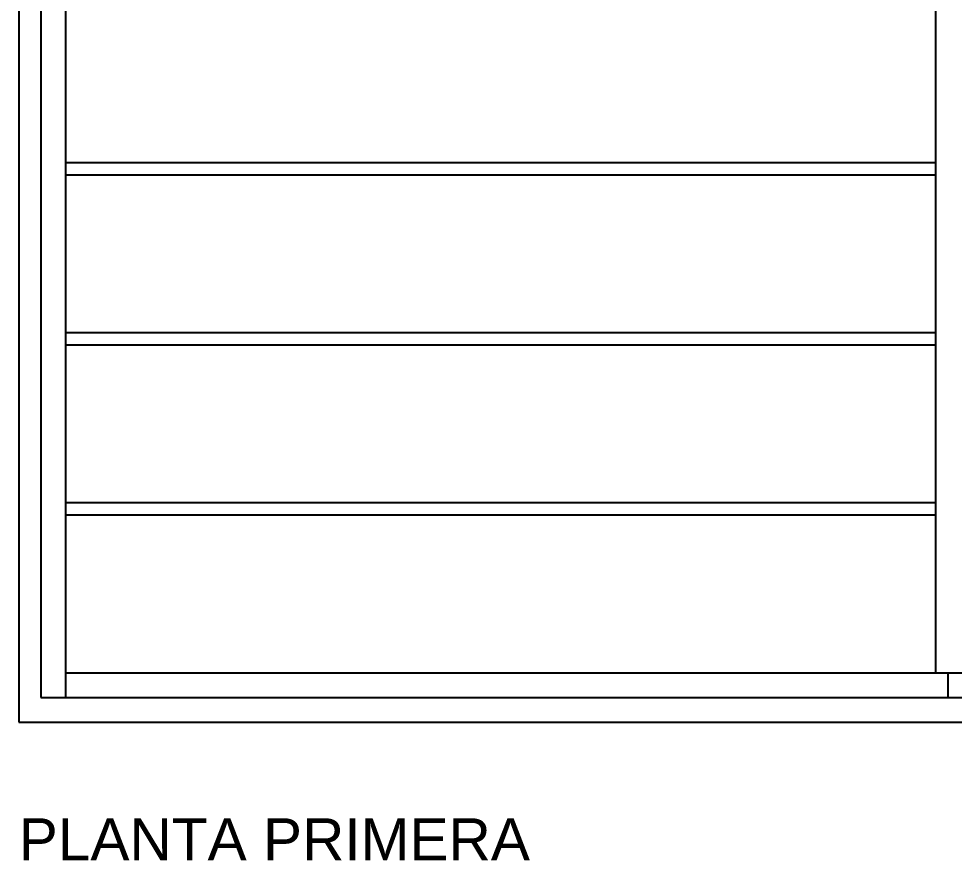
# Model space of a CAD drawing. Header units: millimetres. Extents: x 441156 to 441876, y 4514765 to 4515211.
# Drawn here: x 441445.099 to 441448.884, y 4514923.394 to 4514926.798 of the extents above; entities that cross this region are included whole.
import ezdxf

# ---------------------------------------------------------------- set-up
doc = ezdxf.new("R2010")
doc.units = ezdxf.units.MM
doc.linetypes.add('CONTINUA', pattern=[0])
doc.layers.add('01_mono PRIMERA', color=2, linetype='Continuous')
doc.layers.add('01_textos', color=7, linetype='Continuous')
doc.styles.add('Estilo1', font='swissel.ttf')

# ---------------------------------------------------------------- blocks, each defined once
blk = doc.blocks.new('A$C11D349B9')
at = {"layer": '01_mono PRIMERA', "color": 254}
for p, q in [((1.833, 2.9997), (1.833, -0.0003)), ((1.923, 2.9997), (1.923, 0.0997)), ((2.023, 0.0997), (2.023, 2.9997)), ((5.543, 0.1997, 0), (5.543, 2.9997, 0)), ((5.543, 2.2622, 0), (2.023, 2.2622, 0)), ((5.543, 2.2122, 0), (2.023, 2.2122, 0)), ((5.543, 1.5747, 0), (2.023, 1.5747, 0)), ((5.543, 1.5247, 0), (2.023, 1.5247, 0)), ((5.543, 0.8872, 0), (2.023, 0.8872, 0)), ((5.543, 0.8372, 0), (2.023, 0.8372, 0)), ((2.023, 0.1997, 0), (9.163, 0.1997, 0)), ((5.593, 0.0997, 0), (5.593, 0.1997, 0)), ((5.593, 0.0997, 0), (5.593, 0.1997, 0)), ((1.923, 0.0997, 0), (9.263, 0.0997, 0)), ((1.833, -0.0003, 0), (9.353, -0.0003, 0))]:
    blk.add_line(p, q, dxfattribs=at)

msp = doc.modelspace()

# ---------------------------------------------------------------- block references
at = {"layer": '01_mono PRIMERA', "color": 254, "linetype": 'CONTINUA'}
msp.add_blockref('A$C11D349B9', (441443.26563176, 4514923.95295263, 0.0000052), dxfattribs=at)

# ---------------------------------------------------------------- texts
at = {"layer": '01_textos', "color": 5, "style": 'Estilo1'}
msp.add_text('PLANTA PRIMERA', height=0.1697265748, dxfattribs=at).set_placement((441445.09861419, 4514923.39415531, 0.0000052))

doc.saveas('drawing.dxf')
